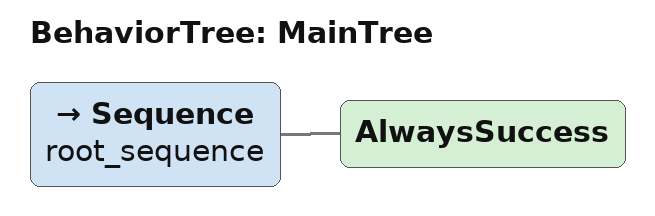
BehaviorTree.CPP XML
<root BTCPP_format="4" >
     <BehaviorTree ID="MainTree">
        <Sequence name="root_sequence">
            <AlwaysSuccess/>
        </Sequence>
     </BehaviorTree>
 </root>
